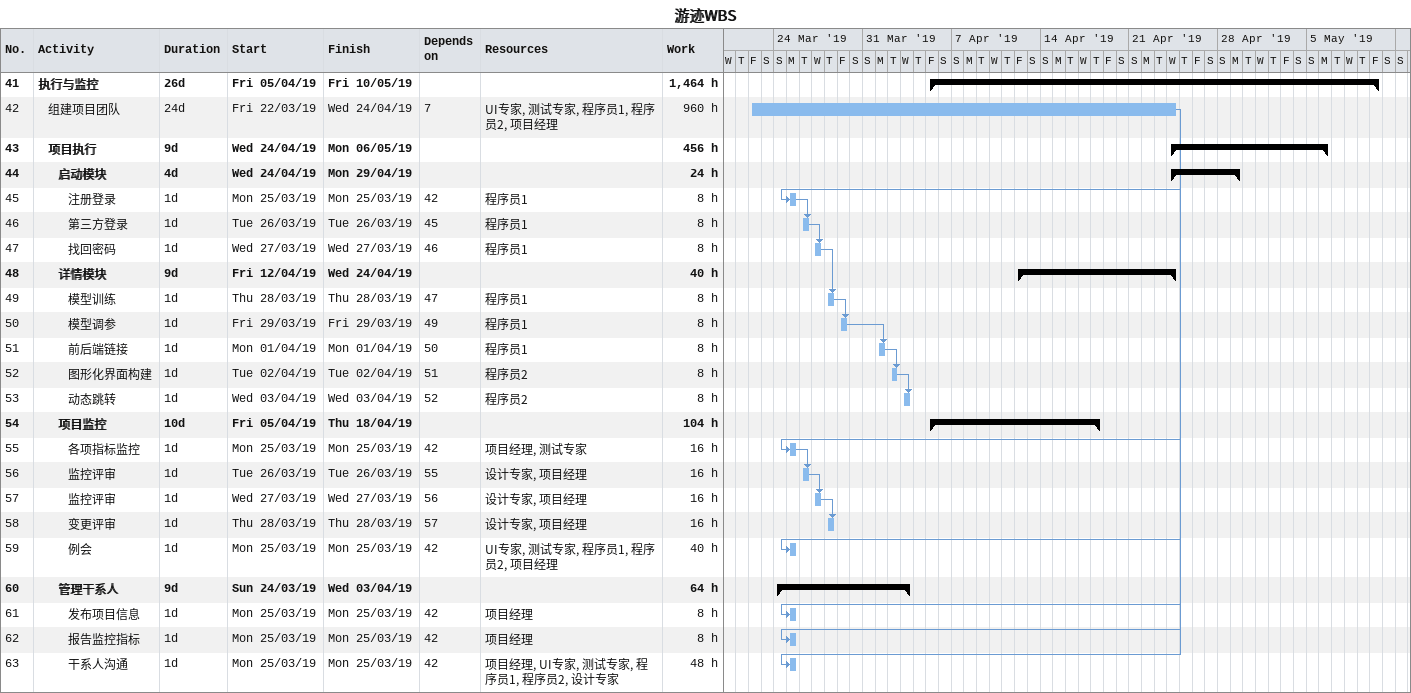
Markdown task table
游迹WBS

| ID | Level | Task | Duration | Start | Finish | Predecessors | Resources | Work (h) |
|---|---|---|---|---|---|---|---|---|
| 41 | 1 | **执行与监控** | 26d | 2019-04-05 | 2019-05-10 |  |  | 1464 |
| 42 | 2 | 组建项目团队 | 24d | 2019-03-22 | 2019-04-24 | 7 | UI专家, 测试专家, 程序员1, 程序员2, 项目经理 | 960 |
| 43 | 2 | **项目执行** | 9d | 2019-04-24 | 2019-05-06 |  |  | 456 |
| 44 | 3 | **启动模块** | 4d | 2019-04-24 | 2019-04-29 |  |  | 24 |
| 45 | 4 | 注册登录 | 1d | 2019-03-25 | 2019-03-25 | 42 | 程序员1 | 8 |
| 46 | 4 | 第三方登录 | 1d | 2019-03-26 | 2019-03-26 | 45 | 程序员1 | 8 |
| 47 | 4 | 找回密码 | 1d | 2019-03-27 | 2019-03-27 | 46 | 程序员1 | 8 |
| 48 | 3 | **详情模块** | 9d | 2019-04-12 | 2019-04-24 |  |  | 40 |
| 49 | 4 | 模型训练 | 1d | 2019-03-28 | 2019-03-28 | 47 | 程序员1 | 8 |
| 50 | 4 | 模型调参 | 1d | 2019-03-29 | 2019-03-29 | 49 | 程序员1 | 8 |
| 51 | 4 | 前后端链接 | 1d | 2019-04-01 | 2019-04-01 | 50 | 程序员1 | 8 |
| 52 | 4 | 图形化界面构建 | 1d | 2019-04-02 | 2019-04-02 | 51 | 程序员2 | 8 |
| 53 | 4 | 动态跳转 | 1d | 2019-04-03 | 2019-04-03 | 52 | 程序员2 | 8 |
| 54 | 3 | **项目监控** | 10d | 2019-04-05 | 2019-04-18 |  |  | 104 |
| 55 | 4 | 各项指标监控 | 1d | 2019-03-25 | 2019-03-25 | 42 | 项目经理, 测试专家 | 16 |
| 56 | 4 | 监控评审 | 1d | 2019-03-26 | 2019-03-26 | 55 | 设计专家, 项目经理 | 16 |
| 57 | 4 | 监控评审 | 1d | 2019-03-27 | 2019-03-27 | 56 | 设计专家, 项目经理 | 16 |
| 58 | 4 | 变更评审 | 1d | 2019-03-28 | 2019-03-28 | 57 | 设计专家, 项目经理 | 16 |
| 59 | 4 | 例会 | 1d | 2019-03-25 | 2019-03-25 | 42 | UI专家, 测试专家, 程序员1, 程序员2, 项目经理 | 40 |
| 60 | 3 | **管理干系人** | 9d | 2019-03-24 | 2019-04-03 |  |  | 64 |
| 61 | 4 | 发布项目信息 | 1d | 2019-03-25 | 2019-03-25 | 42 | 项目经理 | 8 |
| 62 | 4 | 报告监控指标 | 1d | 2019-03-25 | 2019-03-25 | 42 | 项目经理 | 8 |
| 63 | 4 | 干系人沟通 | 1d | 2019-03-25 | 2019-03-25 | 42 | 项目经理, UI专家, 测试专家, 程序员1, 程序员2, 设计专家 | 48 |
